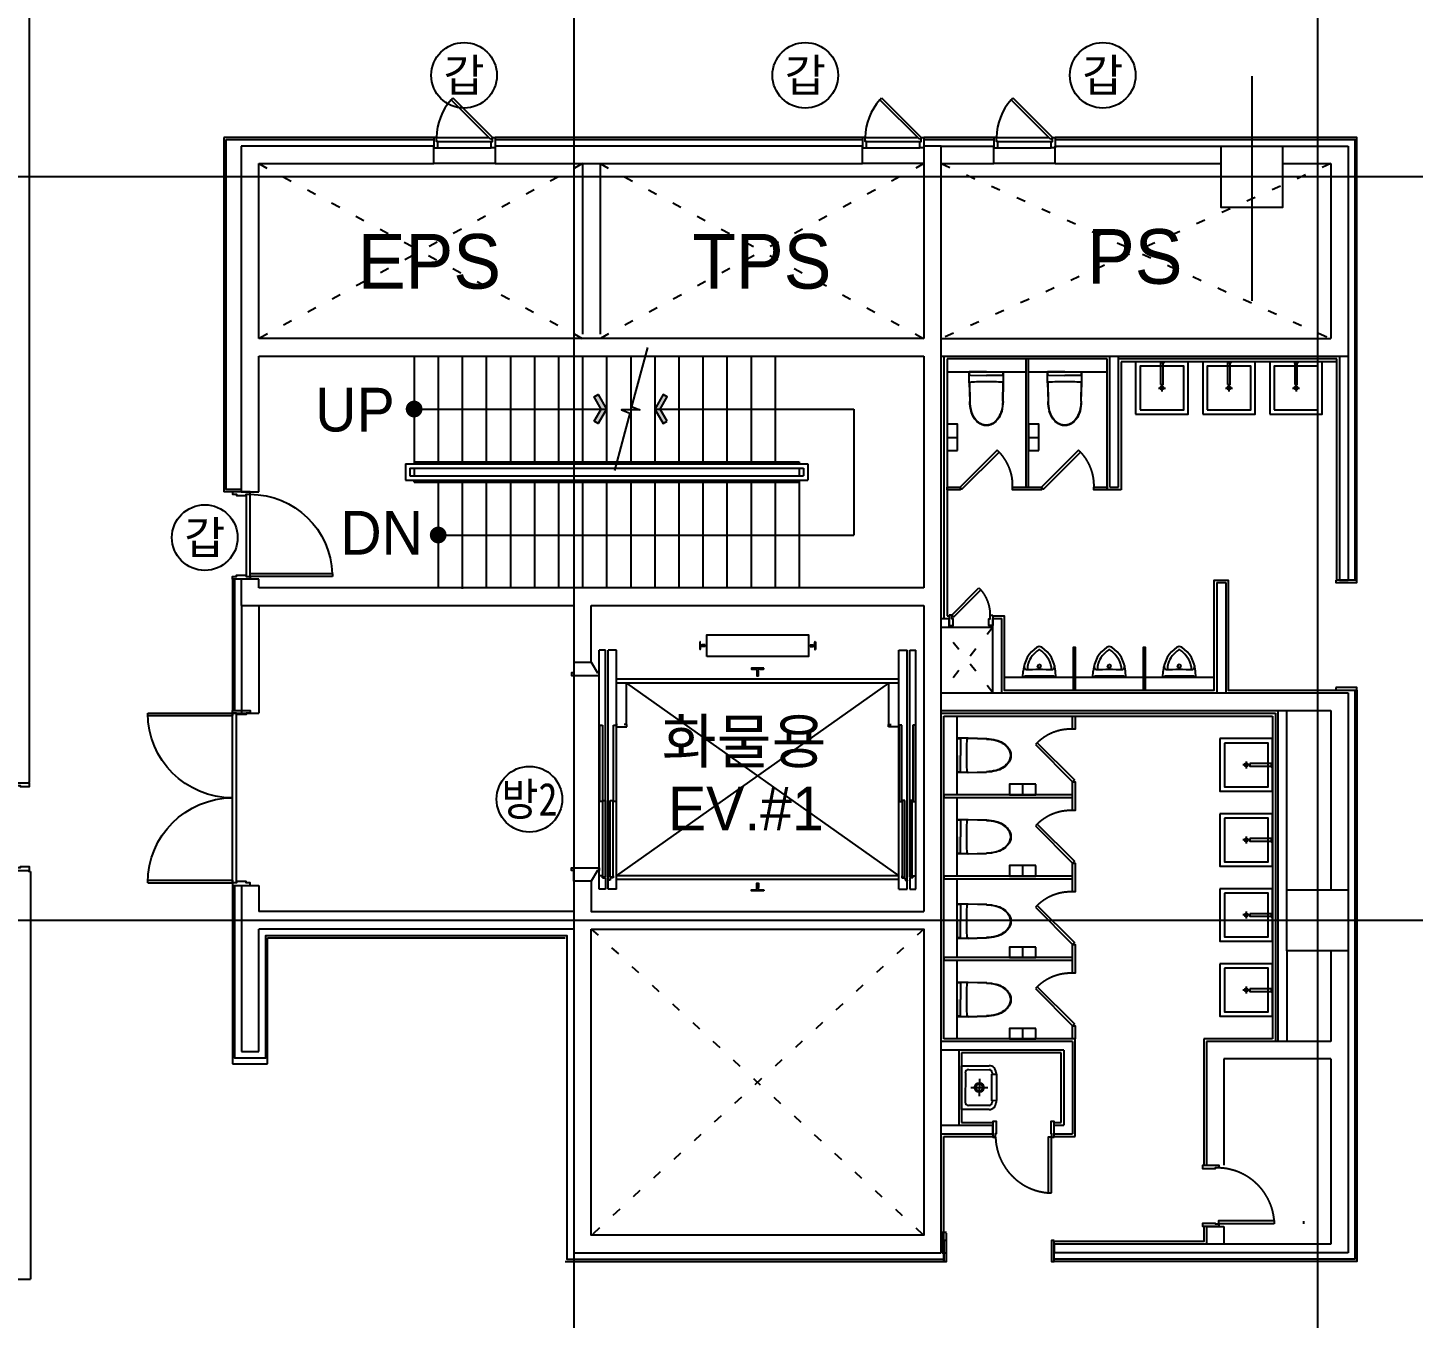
# Model space of a CAD drawing. Header units: metres. Extents: x 630750 to 860239, y 578133 to 726633.
# Drawn here: x 748263 to 764099, y 671261 to 686014 of the extents above; entities that cross this region are included whole.
import ezdxf
from ezdxf.enums import TextEntityAlignment as Align

# ---------------------------------------------------------------- set-up
doc = ezdxf.new("R2010")
doc.units = ezdxf.units.M
doc.header["$LTSCALE"] = 300
for name, pattern in [('DASHDOT', [25.4, 12.7, -6.35, 0, -6.35]), ('HID1', [0.375, 0.25, -0.125]), ('HIDDEN-1', [1.4, 0.35, -0.7, 0.35]), ('업무시설_xr-base$0$CONTINOUS', [0])]:
    doc.linetypes.add(name, pattern=pattern)
doc.layers.get('Defpoints').update_dxf_attribs({"color": 8})
for name, color, linetype in [('A-CEN-1', 1, 'Continuous'), ('A-CON', 2, 'Continuous'), ('A-DOR', 4, 'Continuous'), ('A-ELE-9', 9, 'Continuous'), ('A-ELEV', 4, 'Continuous'), ('A-ELEV-FIXT', 5, 'Continuous'), ('A-HAT-1', 9, 'Continuous'), ('A-HAT-2', 8, 'Continuous'), ('A-STAIR', 4, 'Continuous'), ('A-SYM1', 7, 'Continuous'), ('A-TXT-S', 3, 'Continuous'), ('A-WAL-BLK', 3, 'Continuous'), ('A-WALL-CONC', 2, 'Continuous'), ('DOR', 4, 'Continuous'), ('elevator', 7, 'Continuous'), ('INT', 117, 'Continuous'), ('KUK-DOOR', 4, 'Continuous'), ('KUK-DOOR-FRAME', 4, 'Continuous'), ('KUK-TOILET-cubicle', 4, 'Continuous'), ('KUK-TOILET-equip', 5, 'Continuous'), ('KUK-TOILET-fu', 6, 'Continuous'), ('KUK-TOILET-wash', 6, 'Continuous'), ('KUK-WALL-DRYWALL', 4, 'Continuous'), ('KUK-WALL-FIN 1', 30, 'Continuous'), ('KUK-WALL-FIN2', 31, 'Continuous'), ('블럭', 7, 'Continuous')]:
    doc.layers.add(name, color=color, linetype=linetype)
doc.styles.add('TEXT', font='')
doc.styles.add('돋움', font='')
doc.styles.get('TEXT').set_extended_font_data('DotumChe')
doc.styles.get('돋움').set_extended_font_data('Dotum')

# ---------------------------------------------------------------- blocks, each defined once
blk = doc.blocks.new('dor-1000x200conc')
at = {"layer": 'A-DOR'}
for p, q in [((30, 1140), (30, 200)), ((60, 1140), (30, 1140)), ((60, 1140), (60, 200)), ((30, 200), (60, 200))]:
    blk.add_line(p, q, dxfattribs=at)
for points in [[(0, 200), (0, 0), (30, 0), (30, 45), (45, 45), (45, 155), (30, 155), (30, 200)], [(1000, 200), (1000, 0), (970, 0), (970, 45), (955, 45), (955, 155), (970, 155), (970, 200)]]:
    blk.add_lwpolyline(points, close=True, dxfattribs=at)
blk.add_arc((30, 200), 940, 0, 88.1729, dxfattribs=at)
at = {"layer": 'DOR', "color": 9}
for points in [[(30, 200), (970, 200)], [(955, 155), (45, 155)]]:
    blk.add_lwpolyline(points, dxfattribs=at)
blk = doc.blocks.new('화물1')
at = {"layer": 'A-ELEV-FIXT'}
for p, q in [((2227693, 525810), (2227693, 525721)), ((2227697, 525810), (2227693, 525810)), ((2227704, 525775), (2227700, 525807)), ((2227704, 525756), (2227700, 525725)), ((2227718, 525770), (2227709, 525770)), ((2227718, 525761), (2227709, 525761)), ((2227754, 525774), (2227723, 525774)), ((2227754, 525758), (2227723, 525758)), ((2227755, 525773), (2227754, 525774)), ((2227754, 525758), (2227755, 525759)), ((2227755, 525773), (2227755, 525759)), ((2228955, 525773), (2228956, 525774)), ((2228955, 525773), (2228955, 525759)), ((2228956, 525758), (2228955, 525759)), ((2228956, 525774), (2228987, 525774)), ((2228956, 525758), (2228987, 525758)), ((2228991, 525770), (2229000, 525770)), ((2228991, 525761), (2229000, 525761)), ((2229005, 525775), (2229009, 525807)), ((2229005, 525756), (2229009, 525725)), ((2229013, 525810), (2229017, 525810)), ((2229017, 525810), (2229017, 525721)), ((2226546, 522981), (2226546, 525715)), ((2226616, 525715), (2226546, 525715)), ((2226616, 523121), (2226616, 525715)), ((2226646, 522981), (2226646, 525715)), ((2226742, 525715), (2226646, 525715)), ((2226742, 522981), (2226742, 525715)), ((2227697, 525721), (2227693, 525721)), ((2229013, 525721), (2229017, 525721)), ((2229968, 522981), (2229968, 525715)), ((2229968, 525715), (2230064, 525715)), ((2230064, 522981), (2230064, 525715)), ((2230094, 523121), (2230094, 525715)), ((2230094, 525715), (2230164, 525715)), ((2230164, 522981), (2230164, 525715)), ((2229968, 525381), (2226742, 525381)), ((2229968, 525336), (2226742, 525336)), ((2226855, 524866), (2226855, 525336)), ((2229855, 524866), (2229855, 525336)), ((2226742, 524866), (2226752, 524866)), ((2226742, 524836), (2226742, 524866)), ((2226742, 524836), (2226860, 524836)), ((2226860, 524866), (2226830, 524866)), ((2226860, 524836), (2226860, 524866)), ((2229850, 524836), (2229850, 524866)), ((2229850, 524866), (2229880, 524866)), ((2229968, 524836), (2229850, 524836)), ((2229968, 524866), (2229958, 524866)), ((2229968, 524836), (2229968, 524866)), ((2226582, 523136), (2226547, 523136)), ((2226582, 523111), (2226582, 523136)), ((2226582, 523111), (2226616, 523111)), ((2226616, 523111), (2226616, 522981)), ((2226646, 523086), (2226646, 523076)), ((2226670, 523086), (2226646, 523086)), ((2226706, 523111), (2226670, 523111)), ((2226670, 523111), (2226670, 523086)), ((2226706, 523136), (2226706, 523111)), ((2229968, 523136), (2226742, 523136)), ((2229968, 523091), (2226742, 523091)), ((2230004, 523136), (2230004, 523111)), ((2230004, 523111), (2230040, 523111)), ((2230040, 523111), (2230040, 523086)), ((2230040, 523086), (2230064, 523086)), ((2230064, 523086), (2230064, 523076)), ((2230128, 523111), (2230094, 523111)), ((2230094, 523111), (2230094, 522981)), ((2230128, 523111), (2230128, 523136)), ((2230128, 523136), (2230163, 523136)), ((2226616, 522981), (2226546, 522981)), ((2226742, 522981), (2226646, 522981)), ((2229968, 522981), (2230064, 522981)), ((2230094, 522981), (2230164, 522981))]:
    blk.add_line(p, q, dxfattribs=at)
at = {"layer": 'A-ELEV-FIXT', "color": 8}
for p, q in [((2226742, 523136), (2229855, 525336)), ((2226855, 525336), (2229968, 523136))]:
    blk.add_line(p, q, dxfattribs=at)
at = {"layer": 'A-ELEV-FIXT', "linetype": 'Continuous'}
for p, q in [((2226551, 523983), (2226551, 524858)), ((2226551, 524858), (2226581, 524858)), ((2226581, 524858), (2226581, 523983)), ((2226707, 523983), (2226707, 524858)), ((2226707, 524858), (2226737, 524858)), ((2226737, 524858), (2226737, 523983)), ((2230003, 524858), (2229973, 524858)), ((2229973, 524858), (2229973, 523983)), ((2230003, 523983), (2230003, 524858)), ((2230159, 524858), (2230129, 524858)), ((2230129, 524858), (2230129, 523983)), ((2230159, 523983), (2230159, 524858)), ((2226581, 523983), (2226551, 523983)), ((2226587, 523121), (2226587, 523996)), ((2226587, 523996), (2226616, 523996)), ((2226616, 523996), (2226616, 523121)), ((2226671, 523121), (2226671, 523996)), ((2226671, 523996), (2226701, 523996)), ((2226701, 523996), (2226701, 523121)), ((2226737, 523983), (2226707, 523983)), ((2229973, 523983), (2230003, 523983)), ((2230009, 523996), (2230009, 523121)), ((2230039, 523996), (2230009, 523996)), ((2230039, 523121), (2230039, 523996)), ((2230094, 523996), (2230094, 523121)), ((2230123, 523996), (2230094, 523996)), ((2230123, 523121), (2230123, 523996)), ((2230129, 523983), (2230159, 523983)), ((2226616, 523121), (2226587, 523121)), ((2226701, 523121), (2226671, 523121)), ((2230009, 523121), (2230039, 523121)), ((2230094, 523121), (2230123, 523121))]:
    blk.add_line(p, q, dxfattribs=at)
at = {"layer": 'A-ELEV-FIXT'}
blk.add_lwpolyline([(2227775, 525641), (2227775, 525891), (2228935, 525891), (2228935, 525641)], close=True, dxfattribs=at)
for points in [[(2228425, 525510), (2228285, 525510), (2228285, 525499, 0.396891), (2228287, 525497), (2228345, 525494), (2228348, 525491), (2228348, 525475), (2228345, 525471), (2228345, 525422), (2228346, 525421), (2228363, 525421), (2228364, 525422), (2228364, 525471), (2228361, 525475), (2228361, 525491), (2228364, 525494), (2228422, 525497, 0.396891), (2228425, 525499)], [(2228425, 522962), (2228285, 522962), (2228285, 522972, -0.396891), (2228287, 522974), (2228345, 522977), (2228348, 522981), (2228348, 522997), (2228345, 523000), (2228345, 523050), (2228346, 523051), (2228363, 523051), (2228364, 523050), (2228364, 523000), (2228361, 522997), (2228361, 522981), (2228364, 522977), (2228422, 522974, -0.396891), (2228425, 522972)]]:
    blk.add_lwpolyline(points, format="xyb", close=True, dxfattribs=at)
for centre, radius, start, end in [((2227697, 525807), 3.5, 0, 90), ((2227709, 525775), 5, 180, 270), ((2227709, 525775), 5, 180, 270), ((2227709, 525756), 5, 90, 180), ((2227709, 525756), 5, 90, 180), ((2227718, 525775), 5, 270, 339.5127), ((2227718, 525756), 5, 20.4873, 90), ((2228991, 525775), 5, 200.4873, 270), ((2228991, 525756), 5, 90, 159.5127), ((2229000, 525775), 5, 270, 0), ((2229000, 525775), 5, 270, 0), ((2229000, 525756), 5, 0, 90), ((2229000, 525756), 5, 0, 90), ((2229013, 525807), 3.5, 90, 180), ((2227697, 525725), 3.5, 270, 0), ((2229013, 525725), 3.5, 180, 270)]:
    blk.add_arc(centre, radius, start, end, dxfattribs=at)
blk = doc.blocks.new('dor-2000')
at = {"layer": 'A-DOR'}
for p, q in [((30, 1150), (30, 180)), ((31, 1150), (30, 1150)), ((60, 1150), (60, 180)), ((1940, 1150), (1940, 180)), ((1969, 1150), (1970, 1150)), ((1970, 1150), (1970, 180)), ((30, 180), (60, 180)), ((1940, 180), (1970, 180))]:
    blk.add_line(p, q, dxfattribs=at)
for points in [[(0, 180), (0, -20), (30, -20), (30, 25), (45, 25), (45, 135), (30, 135), (30, 180)], [(2000, 180), (2000, -20), (1970, -20), (1970, 25), (1955, 25), (1955, 135), (1970, 135), (1970, 180)]]:
    blk.add_lwpolyline(points, close=True, dxfattribs=at)
for centre, start, end in [((30, 180), 360, 90), ((1970, 180), 90, 180)]:
    blk.add_arc(centre, 970, start, end, dxfattribs=at)
at = {"layer": 'DOR', "color": 9}
for points in [[(1970, 180), (30, 180)], [(1970, 135), (30, 135)]]:
    blk.add_lwpolyline(points, dxfattribs=at)
blk = doc.blocks.new('TO')
at = {"layer": 'KUK-TOILET-fu'}
for p, q in [((-380183, 185922), (-379979, 185866)), ((-380182, 185919), (-379978, 185863)), ((-379979, 185866), (-379857, 185829)), ((-379900, 185827), (-379953, 185654)), ((-379914, 185642), (-379857, 185829)), ((-379888, 185833), (-379859, 185825)), ((-380005, 185480), (-379953, 185654)), ((-379914, 185642), (-379971, 185454)), ((-380093, 185491), (-380293, 185558)), ((-380090, 185493), (-380290, 185560)), ((-380093, 185491), (-379971, 185454)), ((-379999, 185468), (-379970, 185459))]:
    blk.add_line(p, q, dxfattribs=at)
for centre, radius, start, end in [((-380304, 185682), 258, 87.3334, 122.4143), ((-380302, 185681), 255, 87.3334, 122.4143), ((-380316, 185437), 503, 74.6507, 87.3334), ((-380314, 185437), 500, 74.6507, 87.3334), ((-380366, 185779), 143, 163.12, 203.8257), ((-380364, 185778), 140, 163.12, 203.8257), ((-380366, 185779), 143, 122.4143, 163.12), ((-380364, 185778), 140, 122.4143, 163.12), ((-383595, 186759), 3736, 343.12, 345.9346), ((-379982, 185854), 13, 71.7775, 74.6507), ((-379980, 185853), 10, 345.9346, 74.6507), ((-379891, 185824), 10, 73.12, 163.12), ((-380261, 185825), 258, 203.8257, 238.9066), ((-380259, 185825), 255, 203.8257, 238.9066), ((-380134, 186035), 503, 238.9066, 251.5893), ((-380132, 186035), 500, 238.9066, 251.5893), ((-383595, 186759), 3736, 340.3054, 343.12), ((-380089, 185504), 13, 251.5893, 254.4625), ((-380087, 185503), 10, 251.5893, 340.3054), ((-379996, 185477), 10, 163.12, 253.12)]:
    blk.add_arc(centre, radius, start, end, dxfattribs=at)
blk = doc.blocks.new('TO2')
at = {"layer": 'KUK-TOILET-fu'}
for p, q in [((-383176, 186200), (-383176, 186580)), ((-383176, 186580), (-383107, 186573)), ((-383163, 186560), (-383176, 186560)), ((-383163, 186220), (-383163, 186560)), ((-383044, 186562), (-383067, 186562)), ((-383054, 186524), (-383087, 186524)), ((-383061, 186405), (-383061, 186375)), ((-383055, 186411), (-383052, 186411)), ((-383054, 186255), (-383087, 186255)), ((-383055, 186369), (-383052, 186369)), ((-383163, 186220), (-383176, 186220)), ((-383176, 186200), (-383107, 186206)), ((-383044, 186217), (-383067, 186217))]:
    blk.add_line(p, q, dxfattribs=at)
for centre, radius, start, end in [((-383127, 186222), 352, 33.7785, 86.7014), ((-383067, 186542), 20, 90, 178.5039), ((-383044, 186512), 50, 74.0732, 90), ((-377227, 186505), 5860, 179.6271, 181.1233), ((-377227, 186275), 5860, 178.8767, 180.3729), ((-383055, 186405), 6, 90, 180), ((-383054, 186424), 100, 70.2929, 90), ((-383052, 186390), 21, 270, 90), ((-383127, 186222), 315, 33.7785, 70.2929), ((-382876, 186390), 13, 0, 33.7785), ((-382876, 186390), 13, 326.2215, 0), ((-382876, 186390), 50, 0, 33.7785), ((-382876, 186390), 50, 326.2215, 0), ((-383127, 186558), 352, 273.2986, 326.2215), ((-383067, 186237), 20, 181.4961, 270), ((-383055, 186375), 6, 180, 270), ((-383054, 186355), 100, 270, 289.7071), ((-383127, 186558), 315, 289.7071, 326.2215), ((-383044, 186267), 50, 270, 285.9268)]:
    blk.add_arc(centre, radius, start, end, dxfattribs=at)
blk = doc.blocks.new('TO3')
at = {"layer": 'KUK-TOILET-fu'}
for p, q in [((-379065, 186769), (-378973, 187072)), ((-379000, 186833), (-378930, 187059)), ((-378886, 187082), (-378869, 187077)), ((-378873, 187125), (-378856, 187120)), ((-378871, 187073), (-378855, 187124)), ((-378582, 186985), (-378871, 187073)), ((-378855, 187124), (-378567, 187036)), ((-378567, 187036), (-378582, 186985)), ((-378568, 187032), (-378548, 187025)), ((-378861, 186921), (-378675, 186863)), ((-378797, 186799), (-378740, 186985)), ((-378540, 186940), (-378609, 186714)), ((-378495, 186926), (-378587, 186623)), ((-378581, 186989), (-378564, 186984)), ((-378587, 186623), (-379065, 186769)), ((-378976, 186789), (-378654, 186690))]:
    blk.add_line(p, q, dxfattribs=at)
for radius in [53.1, 39.9]:
    blk.add_circle((-378768, 186892), radius, dxfattribs=at)
for centre, radius, start, end in [((-378897, 187049), 79.8, 73, 163), ((-378897, 187049), 35.5, 73, 163), ((-378571, 186949), 79.8, 343, 73), ((-378574, 186950), 35.5, 343, 73), ((-378966, 186822), 35.5, 163, 253), ((-378643, 186724), 35.5, 253, 343)]:
    blk.add_arc(centre, radius, start, end, dxfattribs=at)
blk = doc.blocks.new('dor-700')
at = {"layer": 'A-DOR'}
for p, q in [((197, 553), (218, 574)), ((197, 553), (649, 102)), ((218, 574), (670, 123)), ((670, 123), (649, 102))]:
    blk.add_line(p, q, dxfattribs=at)
for points in [[(0, 123), (0, 3), (45, 3), (45, 78), (30, 78), (30, 123)], [(700, 123), (700, 3), (655, 3), (655, 78), (670, 78), (670, 123)]]:
    blk.add_lwpolyline(points, close=True, dxfattribs=at)
blk.add_arc((715, 104), 686, 139.1042, 178.3732, dxfattribs=at)
at = {"layer": 'DOR', "color": 9}
for points in [[(30, 123), (627, 123)], [(45, 78), (655, 78)], [(45, 3), (655, 3)]]:
    blk.add_lwpolyline(points, dxfattribs=at)

msp = doc.modelspace()

# ---------------------------------------------------------------- hatches: boundary and pattern name
at = {"layer": 'A-SYM1'}
h = msp.add_hatch(color=7, dxfattribs=at)
edge = h.paths.add_edge_path()
edge.add_arc((752679.4, 681655.2), 96, 360, 540)
edge.add_arc((752679.4, 681655.2), 96, 540, 720)
for points in [[(754784, 681490), (754737.8, 681516.6), (754817.8, 681655.2), (754737.8, 681793.8), (754784, 681820.4), (754879.4, 681655.2)], [(755524.8, 681490), (755571, 681516.6), (755491, 681655.2), (755571, 681793.8), (755524.8, 681820.4), (755429.4, 681655.2)]]:
    msp.add_hatch(color=7, dxfattribs=at).paths.add_polyline_path(points)
h = msp.add_hatch(color=7, dxfattribs=at)
edge = h.paths.add_edge_path()
edge.add_arc((752954.4, 680215.2), 96, 360, 540)
edge.add_arc((752954.4, 680215.2), 96, 540, 720)

# ---------------------------------------------------------------- linework, layer by layer
at = {"layer": 'A-CEN-1', "linetype": 'Continuous'}
for p, q in [((754504.4, 706258.8, 0), (754504.4, 608420.8, 0)), ((754504.4, 706258.8, 0), (754504.4, 599969.6, 0)), ((763004.4, 706258.8, 0), (763004.4, 599969.6, 0)), ((763004.4, 706258.8, 0), (763004.4, 608420.8, 0)), ((762254.4, 685460.5, 0), (762254.4, 682893.8, 0)), ((795684.4, 684310.2, 0), (657202.6, 684310.2, 0)), ((795684.4, 675810.2, 0), (657202.6, 675810.2, 0))]:
    msp.add_line(p, q, dxfattribs=at)
at = {"layer": 'A-CON'}
for p, q in [((754504.4, 679410.2, 0), (754504.4, 678760, 0)), ((754704.4, 678760, 0), (754704.4, 679410.2, 0)), ((754504.4, 678760, 0), (754704.4, 678760, 0)), ((754704.4, 676260, 0), (754504.4, 676260, 0))]:
    msp.add_line(p, q, dxfattribs=at)
at = {"layer": 'A-CON', "elevation": 0}
for points in [[(761904.4, 684660.2), (762604.4, 684660.2), (762604.4, 683960.2), (761904.4, 683960.2)], [(762654.4, 676160.2), (763354.4, 676160.2), (763354.4, 675460.2), (762654.4, 675460.2)]]:
    msp.add_lwpolyline(points, close=True, dxfattribs=at)
at = {"layer": 'A-ELE-9'}
for p, q in [((753604.4, 684460.2, 0), (752904.4, 684460.2, 0)), ((758504.4, 684460.2, 0), (757804.4, 684460.2, 0)), ((760004.4, 684460.2, 0), (759304.4, 684460.2, 0))]:
    msp.add_line(p, q, dxfattribs=at)
at = {"layer": 'A-ELEV'}
for p, q in [((754504.4, 678760, 0), (754504.4, 678640, 0)), ((754704.4, 678760, 0), (754774.3, 678640, 0)), ((754504.4, 676260, 0), (754504.4, 676380, 0)), ((754774.3, 676380, 0), (754704.4, 676260, 0))]:
    msp.add_line(p, q, dxfattribs=at)
at = {"layer": 'A-ELEV', "elevation": 0}
for points in [[(754512.6, 678640), (754479.4, 678640), (754479.4, 678610), (754795.6, 678610), (754795.6, 678640), (754774.3, 678640)], [(754512.6, 676380), (754479.4, 676380), (754479.4, 676410), (754795.6, 676410), (754795.6, 676380), (754774.3, 676380)]]:
    msp.add_lwpolyline(points, dxfattribs=at)
at = {"layer": 'A-HAT-1', "color": 8, "linetype": 'HIDDEN-1'}
for p, q in [((754604.6, 684460.4, 0), (750904.6, 682460.3, 0)), ((750904.6, 684460.4, 0), (754604.6, 682460.3, 0)), ((758504.6, 684460.4, 0), (754804.6, 682460.3, 0)), ((754804.6, 684460.4, 0), (758504.6, 682460.3, 0)), ((759294.4, 679160.5), (758704.4, 678410.5)), ((759294.4, 678410.5), (758704.4, 679160.5))]:
    msp.add_line(p, q, dxfattribs=at)
at = {"layer": 'A-HAT-1', "color": 8, "linetype": 'HIDDEN-1', "elevation": 0}
for points in [[(763154.6, 684460.4), (758704.6, 682460.3)], [(758704.6, 684460.4), (763154.6, 682460.3)], [(758504.4, 675710.2), (754704.4, 672210.2)], [(754704.4, 675710.2), (758504.4, 672210.2)]]:
    msp.add_lwpolyline(points, dxfattribs=at)
at = {"layer": 'A-HAT-2'}
msp.add_line((758794.4, 679160.5), (759294.4, 679160.5), dxfattribs=at)
at = {"layer": 'A-STAIR'}
for p, q in [((752679.4, 682260.2, 0), (752679.4, 681030.2, 0)), ((752954.4, 682260.2, 0), (752954.4, 681050.2, 0)), ((753229.4, 682251.2, 0), (753229.4, 681041.2, 0)), ((753504.4, 682260.2, 0), (753504.4, 681050.2, 0)), ((753779.4, 682260.2, 0), (753779.4, 681050.2, 0)), ((754054.4, 682260.2, 0), (754054.4, 681050.2, 0)), ((754329.4, 682260.2, 0), (754329.4, 681050.2, 0)), ((754604.4, 682260.2, 0), (754604.4, 681050.2, 0)), ((754879.4, 682260.2, 0), (754879.4, 681050.2, 0)), ((755154.4, 682260.2, 0), (755154.4, 681050.2, 0)), ((755429.4, 682260.2, 0), (755429.4, 681050.2, 0)), ((755704.4, 682260.2, 0), (755704.4, 681050.2, 0)), ((755979.4, 682260.2, 0), (755979.4, 681050.2, 0)), ((756254.4, 682260.2, 0), (756254.4, 681050.2, 0)), ((756529.4, 682260.2, 0), (756529.4, 681050.2, 0)), ((756804.4, 682260.2, 0), (756804.4, 681050.2, 0)), ((752579.4, 681030.2, 0), (757179.4, 681030.2, 0)), ((752579.4, 681030.2, 0), (752579.4, 680840.2, 0)), ((752629.4, 680980.2, 0), (757129.4, 680980.2, 0)), ((752629.4, 680980.2, 0), (752629.4, 680890.2, 0)), ((752679.4, 681050.2, 0), (757079.4, 681050.2, 0)), ((752679.4, 680980.2, 0), (752679.4, 680890.2, 0)), ((757079.4, 681050.2, 0), (757079.4, 681030.2, 0)), ((757079.4, 680980.2, 0), (757079.4, 680890.2, 0)), ((757129.4, 680980.2, 0), (757129.4, 680890.2, 0)), ((757179.4, 681030.2, 0), (757179.4, 680840.2, 0)), ((752579.4, 680840.2, 0), (757179.4, 680840.2, 0)), ((752629.4, 680890.2, 0), (757129.4, 680890.2, 0)), ((752679.4, 680820.2, 0), (752679.4, 680840.2, 0)), ((752679.4, 680820.2, 0), (757079.4, 680820.2, 0)), ((752954.4, 680820.2, 0), (752954.4, 679610.2, 0)), ((753229.4, 680811.2, 0), (753229.4, 679601.2, 0)), ((753504.4, 680820.2, 0), (753504.4, 679610.2, 0)), ((753779.4, 680820.2, 0), (753779.4, 679610.2, 0)), ((754054.4, 680820.2, 0), (754054.4, 679610.2, 0)), ((754329.4, 680820.2, 0), (754329.4, 679610.2, 0)), ((754604.4, 680820.2, 0), (754604.4, 679610.2, 0)), ((754879.4, 680820.2, 0), (754879.4, 679610.2, 0)), ((755154.4, 680820.2, 0), (755154.4, 679610.2, 0)), ((755429.4, 680820.2, 0), (755429.4, 679610.2, 0)), ((755704.4, 680820.2, 0), (755704.4, 679610.2, 0)), ((755979.4, 680820.2, 0), (755979.4, 679610.2, 0)), ((756254.4, 680820.2, 0), (756254.4, 679610.2, 0)), ((756529.4, 680820.2, 0), (756529.4, 679610.2, 0)), ((756804.4, 680820.2, 0), (756804.4, 679610.2, 0)), ((757079.4, 680840.2, 0), (757079.4, 679610.2, 0))]:
    msp.add_line(p, q, dxfattribs=at)
at = {"layer": 'A-SYM1', "color": 7}
for p, q in [((752679.4, 681655.2, 0), (754879.4, 681655.2, 0)), ((755429.4, 681655.2, 0), (757704.4, 681655.2, 0)), ((757704.4, 681655.2, 0), (757704.4, 680215.2, 0)), ((752954.4, 680215.2, 0), (757704.4, 680215.2, 0))]:
    msp.add_line(p, q, dxfattribs=at)
at = {"layer": 'A-SYM1', "color": 7, "elevation": 0}
msp.add_lwpolyline([(755344.9, 682357.2), (755164.5, 681684), (755258.7, 681646.2), (755050.1, 681646.2), (755144.3, 681608.4), (754968.3, 680951.5)], dxfattribs=at)
for points in [[(754737.8, 681516.6), (754817.8, 681655.2), (754737.8, 681793.8), (754784, 681820.4), (754879.4, 681655.2), (754784, 681490)], [(755571, 681516.6), (755491, 681655.2), (755571, 681793.8), (755524.8, 681820.4), (755429.4, 681655.2), (755524.8, 681490)]]:
    msp.add_lwpolyline(points, close=True, dxfattribs=at)
at = {"layer": 'A-WAL-BLK'}
for p, q in [((758704.4, 684660.2, 0), (759304.4, 684660.2, 0)), ((759304.4, 684460.2, 0), (759304.4, 684660.2, 0)), ((760004.4, 684660.2, 0), (761904.4, 684660.2, 0)), ((760004.4, 684460.2, 0), (760004.4, 684660.2, 0)), ((762604.4, 684660.2, 0), (763354.4, 684660.2, 0)), ((763354.4, 684660.2, 0), (763354.4, 682260.5, 0)), ((754604.6, 684460.4, 0), (754604.6, 682510.4, 0)), ((754804.6, 684460.4, 0), (754804.6, 682510.4, 0)), ((758704.4, 684460.2, 0), (759304.4, 684460.2, 0)), ((760004.4, 684460.2, 0), (761904.4, 684460.2, 0)), ((762604.4, 684460.2, 0), (763154.4, 684460.2, 0)), ((763154.4, 684460.2, 0), (763154.4, 682460.2, 0)), ((763154.4, 684460.2, 0), (763154.4, 682460.2, 0)), ((758704.4, 682460.2, 0), (763154.4, 682460.2, 0)), ((758704.4, 682460.2), (763154.4, 682460.2)), ((758704.4, 682260.5, 0), (763354.4, 682260.5, 0)), ((758704.4, 682260.5), (763354.4, 682260.5)), ((760629.4, 680760.5), (760629.4, 682260.5)), ((760729.4, 680760.5), (760729.4, 682260.5)), ((763254.4, 682260.5), (763254.4, 679700.5)), ((763354.4, 682260.5), (763354.4, 679700.5)), ((760629.4, 680760.5), (760729.4, 680760.5)), ((761854.4, 679670.5), (761854.4, 678410.5)), ((761854.4, 679670.5), (761954.4, 679670.5)), ((761954.4, 679670.5), (761954.4, 678410.5)), ((763254.4, 679700.5), (763354.4, 679700.5)), ((750704.6, 679410.2, 0), (750704.6, 678180.2, 0)), ((750904.6, 679410.2, 0), (750904.6, 678180.2, 0)), ((758704.4, 679260.5), (758794.4, 679260.5)), ((758794.4, 679160.5), (758794.4, 679260.5)), ((759294.4, 678410.5), (759294.4, 679260.5)), ((759294.4, 679260.5), (759394.4, 679260.5)), ((759394.4, 678410.5), (759394.4, 679260.5)), ((758704.4, 679160.5), (758794.4, 679160.5)), ((758704.4, 678410.5), (763354.4, 678410.5)), ((763354.4, 678410.5), (763354.4, 676160.5)), ((758704.4, 678210.5), (763154.4, 678210.5)), ((762554.4, 674425.5), (762554.4, 678210.5)), ((762654.4, 676160.5), (762654.4, 678210.5)), ((763154.4, 678210.5), (763154.4, 676160.5)), ((750704.6, 676210.2, 0), (750704.6, 674310.2)), ((750904.6, 676210.2, 0), (750904.6, 675910.2, 0)), ((754504.4, 675910.2, 0), (750904.6, 675910.2, 0)), ((754504.4, 675710.2, 0), (750904.6, 675710.2, 0)), ((750904.6, 674310.2), (750904.6, 675710.2, 0)), ((762654.4, 675460.5), (762654.4, 674425.5)), ((763154.4, 675460.5), (763154.4, 674425.5)), ((763354.4, 675460.5), (763354.4, 672010.5)), ((750704.6, 674310.2), (750904.6, 674310.2)), ((760204.4, 674425.5), (758704.4, 674425.5)), ((760104.4, 674325.5), (758704.4, 674325.5)), ((758904.4, 674325.5), (758904.4, 673470.5)), ((760104.4, 674325.5), (760104.4, 673470.5)), ((760204.4, 674425.5), (760204.4, 673370.5)), ((761734.4, 674425.5), (761734.4, 673010.5)), ((763154.4, 674425.5), (761734.4, 674425.5)), ((761934.4, 674225.5), (761934.4, 673010.5)), ((763154.4, 674225.5), (761934.4, 674225.5)), ((763154.4, 674225.5), (763154.4, 672110.5)), ((758704.4, 673470.5), (759294.4, 673470.5)), ((758704.4, 673370.5), (759294.4, 673370.5)), ((759294.4, 673370.5), (759294.4, 673470.5)), ((759324.4, 673370.5), (759324.4, 673370.5)), ((759994.4, 673470.5), (760104.4, 673470.5)), ((759994.4, 673370.5), (759994.4, 673470.5)), ((759994.4, 673370.5), (760204.4, 673370.5)), ((761734.4, 672310.5), (761734.4, 672110.5)), ((761734.4, 672310.5), (761934.4, 672310.5)), ((761834.4, 672310.5), (761734.4, 672310.5)), ((761934.4, 672310.5), (761934.4, 672110.5)), ((759994.4, 672110.5), (759994.4, 672010.5)), ((763154.4, 672110.5), (759994.4, 672110.5)), ((763354.4, 672010.5), (759994.4, 672010.5))]:
    msp.add_line(p, q, dxfattribs=at)
at = {"layer": 'A-WAL-BLK', "elevation": 0}
msp.add_lwpolyline([(750604.6, 678180.2), (750904.6, 678180.2)], dxfattribs=at)
at = {"layer": 'A-WAL-BLK'}
msp.add_lwpolyline([(750604.6, 676210.2), (750904.6, 676210.2)], dxfattribs=at)
at = {"layer": 'A-WALL-CONC'}
for p, q in [((752904.4, 684660.2, 0), (750704.4, 684660.2, 0)), ((750704.4, 684660.2, 0), (750704.4, 680710.2, 0)), ((752904.4, 684460.2, 0), (752904.4, 684660.2, 0)), ((758704.4, 684660.2, 0), (758504.4, 684660.2, 0)), ((758504.4, 684660.2, 0), (758504.4, 682460.2, 0)), ((758704.4, 672010.2, 0), (758704.4, 684660.2, 0)), ((750904.4, 682460.2, 0), (750904.4, 684460.2, 0)), ((750904.4, 684460.2, 0), (752904.4, 684460.2, 0)), ((758504.4, 682460.2, 0), (750904.4, 682460.2, 0)), ((750904.4, 680710.2, 0), (750904.4, 682260.2, 0)), ((750904.4, 682260.2, 0), (758504.4, 682260.2, 0)), ((758504.4, 682260.2, 0), (758504.4, 679610.2, 0)), ((750704.4, 680710.2, 0), (750904.4, 680710.2, 0)), ((750904.4, 679710.2, 0), (750704.4, 679710.2, 0)), ((750704.4, 679710.2, 0), (750704.4, 679410.2, 0)), ((750904.4, 679610.2, 0), (750904.4, 679710.2, 0)), ((758504.4, 679610.2, 0), (750904.4, 679610.2, 0)), ((750704.4, 679410.2, 0), (754504.4, 679410.2, 0)), ((754704.4, 679410.2, 0), (758504.4, 679410.2, 0)), ((758504.4, 679410.2, 0), (758504.4, 675910.2, 0)), ((754504.4, 676260, 0), (754504.4, 672010.2, 0)), ((754504.4, 672010.2, 0), (758704.4, 672010.2, 0))]:
    msp.add_line(p, q, dxfattribs=at)
at = {"layer": 'A-WALL-CONC', "elevation": 0}
for points in [[(753604.4, 684460.2), (757804.4, 684460.2), (757804.4, 684660.2), (753604.4, 684660.2), (753604.4, 684460.2)], [(754704.4, 676260), (754704.4, 675910.2), (758504.4, 675910.2)]]:
    msp.add_lwpolyline(points, dxfattribs=at)
msp.add_lwpolyline([(754704.4, 675710.2), (758504.4, 675710.2), (758504.4, 672210.2), (754704.4, 672210.2)], close=True, dxfattribs=at)
at = {"layer": 'Defpoints'}
for p, q in [((760211.9, 678590.5), (760236.9, 678590.5)), ((761011.9, 678590.5), (761036.9, 678590.5))]:
    msp.add_line(p, q, dxfattribs=at)
at = {"layer": 'INT', "linetype": 'HID1', "ltscale": 3}
msp.add_line((762843.9, 672370.5, 0), (762843.9, 672340.5, 0), dxfattribs=at)
at = {"layer": 'INT', "linetype": 'HID1', "ltscale": 3, "elevation": 0}
msp.add_lwpolyline([(758714.4, 672010.5), (758764.4, 672010.5), (758764.4, 672240.5), (758714.4, 672240.5)], close=True, dxfattribs=at)
at = {"layer": 'KUK-DOOR'}
for points in [[(759343.7, 681184.8), (758919.4, 680760.5), (758940.6, 680739.3), (759364.9, 681163.6)], [(760273.7, 681184.8), (759849.4, 680760.5), (759870.6, 680739.3), (760294.9, 681163.6)], [(759780.1, 677819.7), (760204.4, 677395.5), (760225.6, 677416.7), (759801.3, 677841)], [(759780.1, 676889.7), (760204.4, 676465.5), (760225.6, 676486.7), (759801.3, 676911)], [(759780.1, 675959.7), (760204.4, 675535.5), (760225.6, 675556.7), (759801.3, 675981)], [(759780.1, 675029.7), (760204.4, 674605.5), (760225.6, 674626.7), (759801.3, 675051)], [(759964.4, 672695.5), (759964.4, 673330.5), (759924.4, 673330.5), (759924.4, 672695.5)], [(762509.4, 672340.5), (761874.4, 672340.5), (761874.4, 672380.5), (762509.4, 672380.5)]]:
    msp.add_lwpolyline(points, close=True, dxfattribs=at)
msp.add_lwpolyline([(759135.1, 679610.5), (759156.4, 679589.3), (758845.6, 679279.2), (758824.4, 679300.5), (759135.1, 679610.5)], dxfattribs=at)
at = {"layer": 'KUK-DOOR', "color": 1, "linetype": 'DASHDOT', "ltscale": 0.3}
for centre, radius, start, end in [((758971.4, 680781.6), 548.4, 357.80067, 44.15076), ((759901.4, 680781.6), 548.4, 357.80067, 44.15076), ((758824.4, 679300.5), 440, 0.00003, 41.01701), ((760183.3, 677447.5), 548.4, 87.80067, 134.15076), ((760183.3, 676517.5), 548.4, 87.80067, 134.15076), ((760183.3, 675587.5), 548.4, 87.80067, 134.15076), ((760183.3, 674657.5), 548.4, 87.80067, 134.15076)]:
    msp.add_arc(centre, radius, start, end, dxfattribs=at)
at = {"layer": 'KUK-DOOR', "color": 1, "linetype": 'DASHDOT'}
for centre, start, end in [((759980.5, 673349.4), 181.65304, 265.09964), ((761855.5, 672324.4), 4.90036, 88.34696)]:
    msp.add_arc(centre, 656.3, start, end, dxfattribs=at)
at = {"layer": 'KUK-DOOR-FRAME'}
for points in [[(758794.4, 679300.5), (758794.4, 679180.5), (758839.4, 679180.5), (758839.4, 679255.5), (758824.4, 679255.5), (758824.4, 679300.5)], [(759294.4, 679300.5), (759294.4, 679180.5), (759249.4, 679180.5), (759249.4, 679255.5), (759264.4, 679255.5), (759264.4, 679300.5)]]:
    msp.add_lwpolyline(points, close=True, dxfattribs=at)
for points in [[(748134.4, 677350.2), (748176.4, 677350.2), (748176.4, 677340.2), (748284.4, 677340.2), (748284.4, 677380.2), (748134.4, 677380.2), (748134.4, 677350.2)], [(748134.4, 676380.2), (748284.4, 676380.2), (748284.4, 676420.2), (748176.4, 676420.2), (748176.4, 676410.2), (748134.4, 676410.2), (748134.4, 676380.2)], [(759324.4, 673330.5), (759324.4, 673372.5), (759334.4, 673372.5), (759334.4, 673510.5), (759294.4, 673510.5), (759294.4, 673330.5), (759324.4, 673330.5)], [(759994.4, 673330.5), (759994.4, 673510.5), (759954.4, 673510.5), (759954.4, 673372.5), (759964.4, 673372.5), (759964.4, 673330.5), (759994.4, 673330.5)], [(761874.4, 672980.5), (761832.4, 672980.5), (761832.4, 672970.5), (761694.4, 672970.5), (761694.4, 673010.5), (761874.4, 673010.5), (761874.4, 672980.5)], [(761874.4, 672310.5), (761694.4, 672310.5), (761694.4, 672350.5), (761832.4, 672350.5), (761832.4, 672340.5), (761874.4, 672340.5), (761874.4, 672310.5)]]:
    msp.add_lwpolyline(points, dxfattribs=at)
at = {"layer": 'KUK-TOILET-cubicle'}
for points in [[(759699.4, 680760.5), (759699.4, 682230.5), (759669.4, 682230.5), (759669.4, 680760.5)], [(758919.4, 680760.5), (758919.4, 680730.5), (758769.4, 680730.5), (758769.4, 680760.5)], [(759849.4, 680760.5), (759849.4, 680730.5), (759519.4, 680730.5), (759519.4, 680760.5)], [(760599.4, 680760.5), (760599.4, 680730.5), (760449.4, 680730.5), (760449.4, 680760.5)], [(760204.4, 678145.5), (760234.4, 678145.5), (760234.4, 677995.5), (760204.4, 677995.5)], [(760204.4, 677395.5), (760234.4, 677395.5), (760234.4, 677065.5), (760204.4, 677065.5)], [(760204.4, 677245.5), (758734.4, 677245.5), (758734.4, 677215.5), (760204.4, 677215.5)], [(760204.4, 676465.5), (760234.4, 676465.5), (760234.4, 676135.5), (760204.4, 676135.5)], [(760204.4, 676315.5), (758734.4, 676315.5), (758734.4, 676285.5), (760204.4, 676285.5)], [(760204.4, 675535.5), (760234.4, 675535.5), (760234.4, 675205.5), (760204.4, 675205.5)], [(760204.4, 675385.5), (758734.4, 675385.5), (758734.4, 675355.5), (760204.4, 675355.5)], [(760204.4, 674605.5), (760234.4, 674605.5), (760234.4, 674455.5), (760204.4, 674455.5)]]:
    msp.add_lwpolyline(points, close=True, dxfattribs=at)
at = {"layer": 'KUK-TOILET-equip'}
for p, q in [((758769.4, 681330.5), (758889.4, 681330.5)), ((759699.4, 681330.5), (759819.4, 681330.5)), ((759634.4, 677245.5), (759634.4, 677365.5)), ((759634.4, 676315.5), (759634.4, 676435.5)), ((759634.4, 675385.5), (759634.4, 675505.5)), ((759634.4, 674455.5), (759634.4, 674575.5))]:
    msp.add_line(p, q, dxfattribs=at)
for points in [[(761200.6, 682185.5), (761250.6, 682185.5), (761250.6, 682195.5), (761200.6, 682195.5)], [(761210.6, 681935.5), (761240.6, 681935.5), (761240.6, 682185.5), (761210.6, 682185.5)], [(761966.9, 682185.5), (762016.9, 682185.5), (762016.9, 682195.5), (761966.9, 682195.5)], [(761976.9, 681935.5), (762006.9, 681935.5), (762006.9, 682185.5), (761976.9, 682185.5)], [(762733.1, 682185.5), (762783.1, 682185.5), (762783.1, 682195.5), (762733.1, 682195.5)], [(762743.1, 681935.5), (762773.1, 681935.5), (762773.1, 682185.5), (762743.1, 682185.5)], [(758889.4, 681180.5), (758889.4, 681480.5), (758769.4, 681480.5), (758769.4, 681180.5)], [(759819.4, 681180.5), (759819.4, 681480.5), (759699.4, 681480.5), (759699.4, 681180.5)], [(762479.4, 677612.5), (762479.4, 677562.5), (762489.4, 677562.5), (762489.4, 677612.5)], [(762229.4, 677602.5), (762229.4, 677572.5), (762479.4, 677572.5), (762479.4, 677602.5)], [(759784.4, 677365.5), (759484.4, 677365.5), (759484.4, 677245.5), (759784.4, 677245.5)], [(762229.4, 676744.5), (762229.4, 676714.5), (762479.4, 676714.5), (762479.4, 676744.5)], [(762479.4, 676754.5), (762479.4, 676704.5), (762489.4, 676704.5), (762489.4, 676754.5)], [(759784.4, 676435.5), (759484.4, 676435.5), (759484.4, 676315.5), (759784.4, 676315.5)], [(762229.4, 675886.5), (762229.4, 675856.5), (762479.4, 675856.5), (762479.4, 675886.5)], [(762479.4, 675896.5), (762479.4, 675846.5), (762489.4, 675846.5), (762489.4, 675896.5)], [(759784.4, 675505.5), (759484.4, 675505.5), (759484.4, 675385.5), (759784.4, 675385.5)], [(762229.4, 675028.5), (762229.4, 674998.5), (762479.4, 674998.5), (762479.4, 675028.5)], [(762479.4, 675038.5), (762479.4, 674988.5), (762489.4, 674988.5), (762489.4, 675038.5)], [(759784.4, 674575.5), (759484.4, 674575.5), (759484.4, 674455.5), (759784.4, 674455.5)]]:
    msp.add_lwpolyline(points, close=True, dxfattribs=at)
at = {"layer": 'KUK-TOILET-wash', "color": 1}
for p, q in [((761185.6, 681895.5), (761265.6, 681895.5)), ((761225.6, 681935.5), (761225.6, 681855.5)), ((761951.9, 681895.5), (762031.9, 681895.5)), ((761991.9, 681935.5), (761991.9, 681855.5)), ((762718.1, 681895.5), (762798.1, 681895.5)), ((762758.1, 681935.5), (762758.1, 681855.5)), ((762189.4, 677627.5), (762189.4, 677547.5)), ((762229.4, 677587.5), (762149.4, 677587.5)), ((762229.4, 676729.5), (762149.4, 676729.5)), ((762189.4, 676769.5), (762189.4, 676689.5)), ((762229.4, 675871.5), (762149.4, 675871.5)), ((762189.4, 675911.5), (762189.4, 675831.5)), ((762229.4, 675013.5), (762149.4, 675013.5)), ((762189.4, 675053.5), (762189.4, 674973.5))]:
    msp.add_line(p, q, dxfattribs=at)
at = {"layer": 'KUK-TOILET-wash'}
for points in [[(760925.6, 681595.5), (761525.6, 681595.5), (761525.6, 682195.5), (760925.6, 682195.5)], [(760975.6, 681645.5), (761475.6, 681645.5), (761475.6, 682145.5), (760975.6, 682145.5)], [(761691.9, 681595.5), (762291.9, 681595.5), (762291.9, 682195.5), (761691.9, 682195.5)], [(761741.9, 681645.5), (762241.9, 681645.5), (762241.9, 682145.5), (761741.9, 682145.5)], [(762458.1, 681595.5), (763058.1, 681595.5), (763058.1, 682195.5), (762458.1, 682195.5)], [(762508.1, 681645.5), (763008.1, 681645.5), (763008.1, 682145.5), (762508.1, 682145.5)], [(761889.4, 677887.5), (761889.4, 677287.5), (762489.4, 677287.5), (762489.4, 677887.5)], [(761939.4, 677837.5), (761939.4, 677337.5), (762439.4, 677337.5), (762439.4, 677837.5)], [(761889.4, 677029.5), (761889.4, 676429.5), (762489.4, 676429.5), (762489.4, 677029.5)], [(761939.4, 676979.5), (761939.4, 676479.5), (762439.4, 676479.5), (762439.4, 676979.5)], [(761889.4, 676171.5), (761889.4, 675571.5), (762489.4, 675571.5), (762489.4, 676171.5)], [(761939.4, 676121.5), (761939.4, 675621.5), (762439.4, 675621.5), (762439.4, 676121.5)], [(761889.4, 675313.5), (761889.4, 674713.5), (762489.4, 674713.5), (762489.4, 675313.5)], [(761939.4, 675263.5), (761939.4, 674763.5), (762439.4, 674763.5), (762439.4, 675263.5)]]:
    msp.add_lwpolyline(points, close=True, dxfattribs=at)
for centre, radius in [((761225.6, 681895.5), 20), ((761225.6, 681895.5), 15), ((761991.9, 681895.5), 20), ((761991.9, 681895.5), 15), ((762758.1, 681895.5), 20), ((762758.1, 681895.5), 15), ((762189.4, 677587.5), 20), ((762189.4, 677587.5), 15), ((762189.4, 676729.5), 20), ((762189.4, 676729.5), 15), ((762189.4, 675871.5), 20), ((762189.4, 675871.5), 15), ((762189.4, 675013.5), 20), ((762189.4, 675013.5), 15)]:
    msp.add_circle(centre, radius, dxfattribs=at)
at = {"layer": 'KUK-WALL-DRYWALL'}
for p, q in [((750529.6, 684735.4, 0), (752904.4, 684735.2)), ((758734.4, 682260.5), (758734.4, 679260.5)), ((763224.4, 682230.5), (760729.4, 682230.5)), ((758704.4, 678180.5), (762524.4, 678180.5)), ((762524.4, 678180.5), (762524.4, 674425.5))]:
    msp.add_line(p, q, dxfattribs=at)
at = {"layer": 'KUK-WALL-DRYWALL', "elevation": 0}
for points in [[(750704.4, 680735.2), (750529.6, 680735.3), (750529.6, 684735.4)], [(750629.6, 678210.2), (750629.6, 679710.2)]]:
    msp.add_lwpolyline(points, dxfattribs=at)
at = {"layer": 'KUK-WALL-DRYWALL'}
for points in [[(753604.4, 684735.2), (757804.4, 684735.2)], [(758504.4, 684735.2), (759304.4, 684735.2)], [(760004.4, 684735.2), (763429.4, 684735.2), (763429.4, 679700.5)], [(763429.4, 678440.5), (763429.4, 671935.5), (759994.4, 671935.5)], [(758734.4, 671935.2), (754429.4, 671935.2), (754429.4, 675635.2), (750979.6, 675635.2), (750979.6, 674235.2), (750629.6, 674235.2), (750629.6, 676210.2)], [(758734.4, 671935.2), (754429.4, 671935.2), (754429.4, 675635.2), (750979.6, 675635.2), (750979.6, 674235.2), (750629.6, 674235.2), (750629.6, 676210.2)], [(758734.4, 671935.2), (754429.4, 671935.2), (754429.4, 675635.2), (750979.6, 675635.2), (750979.6, 674235.2), (750629.6, 674235.2), (750629.6, 676210.2)], [(758734.4, 671935.2), (754429.4, 671935.2), (754429.4, 675635.2), (750979.6, 675635.2), (750979.6, 674235.2), (750629.6, 674235.2), (750629.6, 676210.2)]]:
    msp.add_lwpolyline(points, dxfattribs=at)
at = {"layer": 'KUK-WALL-FIN 1'}
for p, q in [((748284.4, 677390.2), (748284.6, 692204.2)), ((750504.6, 684760.4, 0), (750504.6, 680710.4, 0)), ((752904.4, 684760.2), (750504.6, 684760.2, 0)), ((758769.4, 682230.5), (758769.4, 679290.5)), ((760599.4, 682230.5), (758769.4, 682230.5)), ((760599.4, 680730.5), (760599.4, 682230.5)), ((763224.4, 679700.5), (763224.4, 682230.5)), ((760759.4, 682195.5), (760759.4, 680730.5)), ((763224.4, 682195.5), (760759.4, 682195.5)), ((760759.4, 680730.5), (760599.4, 680730.5)), ((758769.4, 679290.5), (758794.4, 679290.5)), ((758734.4, 674455.5), (758734.4, 678145.5)), ((758734.4, 678145.5), (762489.4, 678145.5)), ((762489.4, 678145.5), (762489.4, 674455.5)), ((748284.4, 676370.2), (748294.4, 676370.2)), ((748284.4, 676370.2), (748284.4, 676370.2, 0)), ((748294.4, 676370.2, 0), (748294.4, 671710.2, 0)), ((750604.6, 676210.2), (750604.6, 674170.2)), ((750604.6, 676170.2), (750604.6, 674170.2)), ((750604.6, 676170.2), (750604.6, 674170.2)), ((751004.6, 674170.2), (751004.6, 675610.2)), ((751004.6, 675610.2), (754404.4, 675610.2)), ((751004.6, 674170.2), (751004.6, 675610.2)), ((760234.4, 674455.5), (758734.4, 674455.5)), ((760234.4, 673340.5), (760234.4, 674455.5)), ((762489.4, 674455.5), (761704.4, 674455.5)), ((761704.4, 674455.5), (761704.4, 673010.5)), ((760074.4, 674295.5), (758934.4, 674295.5)), ((758934.4, 674295.5), (758934.4, 673500.5)), ((760074.4, 673500.5), (760074.4, 674295.5)), ((750604.6, 674170.2), (751004.6, 674170.2)), ((750604.6, 674170.2), (751004.6, 674170.2)), ((750604.6, 674170.2), (751004.6, 674170.2)), ((758934.4, 673500.5), (759294.4, 673500.5)), ((759994.4, 673500.5), (760074.4, 673500.5)), ((758734.4, 671910.2), (758734.4, 673340.5)), ((758734.4, 673340.5), (759324.4, 673340.5)), ((759994.4, 673340.5), (760234.4, 673340.5)), ((754404.4, 671910.2), (758734.4, 671910.2)), ((747424.4, 671710.2), (748294.4, 671710.2))]:
    msp.add_line(p, q, dxfattribs=at)
at = {"layer": 'KUK-WALL-FIN 1', "linetype": '업무시설_xr-base$0$CONTINOUS'}
msp.add_line((759324.4, 673340.5), (759324.4, 673340.5), dxfattribs=at)
at = {"layer": 'KUK-WALL-FIN 1'}
for points in [[(757804.4, 684760.2), (753604.4, 684760.2)], [(759304.4, 684760.2), (758504.4, 684760.2)], [(763454.4, 679700.5), (763454.4, 684760.2), (760004.4, 684760.2)], [(759294.4, 679290.5), (759424.4, 679290.5), (759424.4, 678440.5), (761824.4, 678440.5), (761824.4, 679700.5), (761984.4, 679700.5), (761984.4, 678440.5), (763454.4, 678440.5)], [(763454.4, 678440.5), (763454.4, 671910.5), (759994.4, 671910.5)], [(748284.4, 677390.2), (748274.4, 677390.2), (748274.4, 677380.2), (748284.4, 677380.2)], [(748284.4, 676370.2), (748274.4, 676370.2), (748274.4, 676380.2), (748284.4, 676380.2)], [(761704.4, 672310.5), (761704.4, 672140.5), (759994.4, 672140.5)]]:
    msp.add_lwpolyline(points, dxfattribs=at)
at = {"layer": 'KUK-WALL-FIN 1', "elevation": 0}
for points in [[(750704.4, 680710.2), (750504.6, 680710.4)], [(750604.6, 679710.2), (750604.6, 678210.2)]]:
    msp.add_lwpolyline(points, dxfattribs=at)
at = {"layer": 'KUK-WALL-FIN 1', "color": 4, "linetype": '업무시설_xr-base$0$CONTINOUS'}
for points in [[(763214.4, 679700.5), (763214.4, 679670.5), (763454.4, 679670.5), (763454.4, 679700.5), (763214.4, 679700.5)], [(763214.4, 678470.5), (763214.4, 678440.5), (763454.4, 678440.5), (763454.4, 678470.5), (763214.4, 678470.5)], [(758764.4, 672150.2), (758734.4, 672150.2), (758734.4, 671910.2), (758764.4, 671910.2), (758764.4, 672150.2)], [(759994.4, 672150.2), (759964.4, 672150.2), (759964.4, 671910.2), (759994.4, 671910.2), (759994.4, 672150.2)]]:
    msp.add_lwpolyline(points, dxfattribs=at)
at = {"layer": 'KUK-WALL-FIN 1', "color": 4}
for points in [[(760236.9, 678440.5), (760236.9, 678930.5), (760211.9, 678930.5), (760211.9, 678440.5)], [(761036.9, 678440.5), (761036.9, 678930.5), (761011.9, 678930.5), (761011.9, 678440.5)]]:
    msp.add_lwpolyline(points, close=True, dxfattribs=at)
at = {"layer": 'KUK-WALL-FIN2', "ltscale": 3}
for p, q in [((758769.4, 682080.5), (759669.4, 682080.5)), ((759699.4, 682080.5), (760599.4, 682080.5)), ((759424.4, 678590.5), (761824.4, 678590.5)), ((758884.4, 677245.5), (758884.4, 678145.5)), ((758884.4, 676315.5), (758884.4, 677215.5)), ((758884.4, 675385.5), (758884.4, 676285.5)), ((758884.4, 674455.5), (758884.4, 675355.5))]:
    msp.add_line(p, q, dxfattribs=at)
at = {"layer": '블럭', "color": 1}
for centre in [(753249.7, 685469.9, 0), (757149.7, 685470, 0), (760549.7, 685469.9, 0), (750286.6, 680185.6, 0), (753996.7, 677195.2, 0)]:
    msp.add_circle(centre, 375, dxfattribs=at)

# ---------------------------------------------------------------- block references
at = {"xscale": -1, "rotation": 270}
msp.add_blockref('dor-1000x200conc', (750604.6, 679710.2, 0), dxfattribs=at)
at = {"layer": 'A-DOR', "rotation": 359.9999886874992}
for p in [(752904.4, 684636.9), (757804.4, 684636.9), (759304.4, 684636.9)]:
    msp.add_blockref('dor-700', p, dxfattribs=at)
at = {"layer": 'A-DOR', "xscale": -1, "rotation": 90.00000496255932}
msp.add_blockref('dor-2000', (750784.6, 678210.2), dxfattribs=at)
at = {"layer": 'elevator'}
msp.add_blockref('화물1', (-1471750.3, 153184.6, 0), dxfattribs=at)
at = {"layer": 'KUK-TOILET-fu', "xscale": -1}
for p, rotation in [((691890.9, 1099530.7), 253.120002652245), ((692785.9, 1099530.7), 253.120002652245), ((341434.2, 610367), 343.120002652245), ((341434.1, 609437), 343.120002652245), ((341434.1, 608472), 343.120002652245), ((341434.1, 607577), 343.120002652245)]:
    msp.add_blockref('TO', p, dxfattribs=dict(at, rotation=rotation))
at = {"layer": 'KUK-TOILET-fu'}
for name, p, rotation in [('TO2', (946214.3, 1061766.3), 90), ('TO2', (947014.3, 1061766.3), 90), ('TO2', (947814.3, 1061766.3), 90), ('TO3', (691153.8, 257039.9), 287.0000017965351)]:
    msp.add_blockref(name, p, dxfattribs=dict(at, rotation=rotation))

# ---------------------------------------------------------------- texts
at = {"layer": 'A-TXT-S', "color": 3, "style": '돋움'}
for s, height, p in [('EPS', 625, (752036.2, 683031.2)), ('TPS', 625, (755858, 683031.3)), ('PS', 625, (760369.8, 683086.8)), ('UP', 500, (751548.8, 681398.2)), ('DN', 500, (751835.7, 679991))]:
    msp.add_text(s, height=height, dxfattribs=at).set_placement(p)
for s, p in [('화물용', (755509, 677607.4)), ('EV.#1', (755580.3, 676838.9))]:
    msp.add_text(s, height=500, rotation=0.00001, dxfattribs=at).set_placement(p)
at = {"layer": '블럭', "style": 'TEXT'}
for p in [(753249.7, 685469.9, 0), (757149.7, 685470, 0), (760549.7, 685469.9, 0), (750286.6, 680185.6, 0)]:
    msp.add_text('갑', height=375, dxfattribs=at).set_placement(p, align=Align.MIDDLE_CENTER)
at = {"layer": '블럭', "style": 'TEXT', "width": 0.9}
msp.add_text('방2', height=375, dxfattribs=at).set_placement((753996.7, 677195.2, 0), align=Align.MIDDLE_CENTER)

doc.saveas('drawing.dxf')
